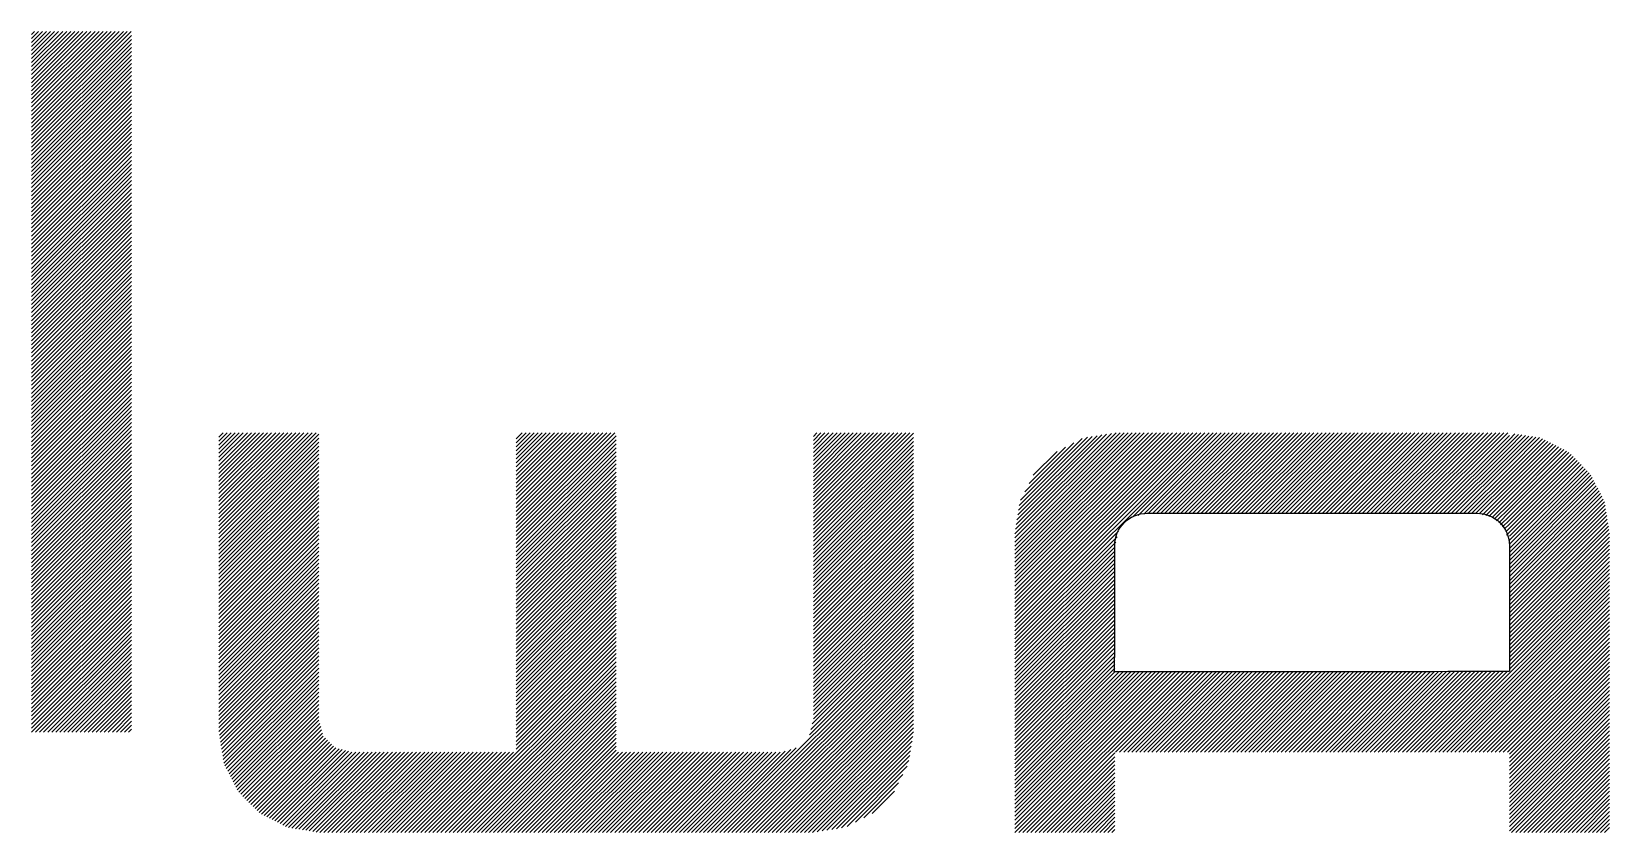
# Model space of a CAD drawing. Header units: millimetres. Extents: x -80 to 17556, y -2605 to 646.
# Drawn here: x 728.13 to 739.06, y -2577.68 to -2572.13 of the extents above; entities that cross this region are included whole.
import ezdxf
from ezdxf.enums import TextEntityAlignment as Align

# ---------------------------------------------------------------- set-up
doc = ezdxf.new("R2010")
doc.units = ezdxf.units.MM
doc.header["$LTSCALE"] = 2
doc.layers.add('FRAME51', color=7, linetype='Continuous')
doc.styles.add('Arial', font='arial.ttf')
doc.styles.add('S07', font='simplex.shx', dxfattribs={"width": 0.7})

# ---------------------------------------------------------------- blocks, each defined once
blk = doc.blocks.new('A$C179A4FDD')
at = {"color": 85, "linetype": 'Continuous'}
for p, q in [((1.297, 7.638), (1.988, 8.329)), ((1.297, 7.666), (1.96, 8.329)), ((1.297, 7.694), (1.933, 8.329)), ((1.297, 7.722), (1.905, 8.329)), ((1.297, 7.75), (1.877, 8.329)), ((1.297, 7.778), (1.849, 8.329)), ((1.297, 7.806), (1.821, 8.329)), ((1.297, 7.834), (1.793, 8.329)), ((1.297, 7.862), (1.765, 8.329)), ((1.297, 7.89), (1.737, 8.329)), ((1.297, 7.918), (1.709, 8.329)), ((1.297, 7.946), (1.681, 8.329)), ((1.297, 7.974), (1.653, 8.329)), ((1.297, 8.002), (1.625, 8.329)), ((1.297, 8.03), (1.597, 8.329)), ((1.297, 8.058), (1.569, 8.329)), ((1.297, 8.086), (1.541, 8.329)), ((1.297, 8.114), (1.513, 8.329)), ((1.297, 8.141), (1.485, 8.329)), ((1.297, 8.169), (1.457, 8.329)), ((1.297, 8.197), (1.429, 8.329)), ((1.297, 8.225), (1.401, 8.329)), ((1.297, 8.253), (1.373, 8.329)), ((1.297, 8.281), (1.345, 8.329)), ((1.297, 8.309), (1.317, 8.329)), ((1.297, 7.611), (1.99, 8.302)), ((1.297, 7.583), (1.99, 8.274)), ((1.297, 7.555), (1.99, 8.246)), ((1.297, 7.527), (1.99, 8.218)), ((1.297, 7.499), (1.99, 8.19)), ((1.297, 7.471), (1.99, 8.162)), ((1.297, 7.443), (1.99, 8.134)), ((1.297, 7.415), (1.99, 8.107)), ((1.297, 7.387), (1.99, 8.079)), ((1.297, 7.359), (1.99, 8.051)), ((1.297, 7.331), (1.99, 8.023)), ((1.297, 7.303), (1.99, 7.995)), ((1.297, 7.275), (1.99, 7.967)), ((1.297, 7.247), (1.99, 7.939)), ((1.297, 7.219), (1.99, 7.911)), ((1.297, 7.191), (1.99, 7.883)), ((1.297, 7.163), (1.99, 7.855)), ((1.297, 7.135), (1.99, 7.827)), ((1.297, 7.108), (1.99, 7.799)), ((1.297, 7.08), (1.99, 7.771)), ((1.297, 7.052), (1.99, 7.743)), ((1.297, 7.024), (1.99, 7.715)), ((1.297, 6.996), (1.99, 7.687)), ((1.297, 6.968), (1.99, 7.659)), ((1.297, 6.94), (1.99, 7.631)), ((1.297, 6.912), (1.99, 7.604)), ((1.297, 6.884), (1.99, 7.576)), ((1.297, 6.856), (1.99, 7.548)), ((1.297, 6.828), (1.99, 7.52)), ((1.297, 6.8), (1.99, 7.492)), ((1.297, 6.772), (1.99, 7.464)), ((1.297, 6.744), (1.99, 7.436)), ((1.297, 6.716), (1.99, 7.408)), ((1.297, 6.688), (1.99, 7.38)), ((1.297, 6.66), (1.99, 7.352)), ((1.297, 6.632), (1.99, 7.324)), ((1.297, 6.605), (1.99, 7.296)), ((1.297, 6.577), (1.99, 7.268)), ((1.297, 6.549), (1.99, 7.24)), ((1.297, 6.521), (1.99, 7.212)), ((1.297, 6.493), (1.99, 7.184)), ((1.297, 6.465), (1.99, 7.156)), ((1.297, 6.437), (1.99, 7.129)), ((1.297, 6.409), (1.99, 7.101)), ((1.297, 6.381), (1.99, 7.073)), ((1.297, 6.353), (1.99, 7.045)), ((1.297, 6.325), (1.99, 7.017)), ((1.297, 6.297), (1.99, 6.989)), ((1.297, 6.269), (1.99, 6.961)), ((1.297, 6.241), (1.99, 6.933)), ((1.297, 6.213), (1.99, 6.905)), ((1.297, 6.185), (1.99, 6.877)), ((1.297, 6.157), (1.99, 6.849)), ((1.297, 6.13), (1.99, 6.821)), ((1.297, 6.102), (1.99, 6.793)), ((1.297, 6.074), (1.99, 6.765)), ((1.297, 6.046), (1.99, 6.737)), ((1.297, 6.018), (1.99, 6.709)), ((1.297, 5.99), (1.99, 6.681)), ((1.297, 5.962), (1.99, 6.653)), ((1.297, 5.934), (1.99, 6.626)), ((1.297, 5.906), (1.99, 6.598)), ((1.297, 5.878), (1.99, 6.57)), ((1.297, 5.85), (1.99, 6.542)), ((1.297, 5.822), (1.99, 6.514)), ((1.297, 5.794), (1.99, 6.486)), ((1.297, 5.766), (1.99, 6.458)), ((1.297, 5.738), (1.99, 6.43)), ((1.297, 5.71), (1.99, 6.402)), ((1.297, 5.682), (1.99, 6.374)), ((1.297, 5.654), (1.99, 6.346)), ((1.297, 5.627), (1.99, 6.318)), ((1.297, 5.599), (1.99, 6.29)), ((1.297, 5.571), (1.99, 6.262)), ((1.297, 5.543), (1.99, 6.234)), ((1.297, 5.515), (1.99, 6.206)), ((1.297, 5.487), (1.99, 6.178)), ((1.297, 5.459), (1.99, 6.15)), ((1.297, 5.431), (1.99, 6.123)), ((1.297, 5.403), (1.99, 6.095)), ((1.297, 5.375), (1.99, 6.067)), ((1.297, 5.347), (1.99, 6.039)), ((1.297, 5.319), (1.99, 6.011)), ((1.297, 5.291), (1.99, 5.983)), ((1.297, 5.263), (1.99, 5.955)), ((1.297, 5.235), (1.99, 5.927)), ((1.297, 5.207), (1.99, 5.899)), ((1.297, 5.179), (1.99, 5.871)), ((1.297, 5.151), (1.99, 5.843)), ((1.297, 5.124), (1.99, 5.815)), ((1.297, 5.096), (1.99, 5.787)), ((1.297, 5.068), (1.99, 5.759)), ((1.297, 5.04), (1.99, 5.731)), ((1.297, 5.012), (1.99, 5.703)), ((1.297, 4.984), (1.99, 5.675)), ((1.297, 4.956), (1.99, 5.647)), ((1.297, 4.928), (1.99, 5.62)), ((1.297, 4.9), (1.99, 5.592)), ((1.297, 4.872), (1.99, 5.564)), ((1.297, 4.844), (1.99, 5.536)), ((1.297, 4.816), (1.99, 5.508)), ((1.297, 4.788), (1.99, 5.48)), ((1.297, 4.76), (1.99, 5.452)), ((1.297, 4.732), (1.99, 5.424)), ((1.297, 4.704), (1.99, 5.396)), ((1.297, 4.676), (1.99, 5.368)), ((1.297, 4.648), (1.99, 5.34)), ((1.297, 4.621), (1.99, 5.312)), ((1.297, 4.593), (1.99, 5.284)), ((1.297, 4.565), (1.99, 5.256)), ((1.297, 4.537), (1.99, 5.228)), ((1.297, 4.509), (1.99, 5.2)), ((1.297, 4.481), (1.99, 5.172)), ((1.297, 4.453), (1.99, 5.144)), ((1.297, 4.425), (1.99, 5.117)), ((1.297, 4.397), (1.99, 5.089)), ((1.297, 4.369), (1.99, 5.061)), ((1.297, 4.341), (1.99, 5.033)), ((1.297, 4.313), (1.99, 5.005)), ((1.297, 4.285), (1.99, 4.977)), ((1.297, 4.257), (1.99, 4.949)), ((1.297, 4.229), (1.99, 4.921)), ((1.297, 4.201), (1.99, 4.893)), ((1.297, 4.173), (1.99, 4.865)), ((1.297, 4.145), (1.99, 4.837)), ((1.297, 4.118), (1.99, 4.809)), ((1.297, 4.09), (1.99, 4.781)), ((1.297, 4.062), (1.99, 4.753)), ((1.297, 4.034), (1.99, 4.725)), ((1.297, 4.006), (1.99, 4.697)), ((1.297, 3.978), (1.99, 4.669)), ((1.297, 3.95), (1.99, 4.641)), ((1.297, 3.922), (1.99, 4.614)), ((1.297, 3.894), (1.99, 4.586)), ((1.297, 3.866), (1.99, 4.558)), ((1.297, 3.838), (1.99, 4.53)), ((1.297, 3.81), (1.99, 4.502)), ((1.297, 3.782), (1.99, 4.474)), ((1.297, 3.754), (1.99, 4.446)), ((1.297, 3.726), (1.99, 4.418)), ((1.297, 3.698), (1.99, 4.39)), ((1.297, 3.67), (1.99, 4.362)), ((1.297, 3.642), (1.99, 4.334)), ((1.297, 3.615), (1.99, 4.306)), ((1.297, 3.587), (1.99, 4.278)), ((1.297, 3.559), (1.99, 4.25)), ((1.297, 3.531), (1.99, 4.222)), ((1.297, 3.503), (1.99, 4.194)), ((1.297, 3.475), (1.99, 4.166)), ((1.325, 3.475), (1.99, 4.138)), ((1.353, 3.475), (1.99, 4.111)), ((1.381, 3.475), (1.99, 4.083)), ((1.409, 3.475), (1.99, 4.055)), ((1.437, 3.475), (1.99, 4.027)), ((1.465, 3.475), (1.99, 3.999)), ((1.493, 3.475), (1.99, 3.971)), ((1.521, 3.475), (1.99, 3.943)), ((1.549, 3.475), (1.99, 3.915)), ((1.577, 3.475), (1.99, 3.887)), ((1.605, 3.475), (1.99, 3.859)), ((1.633, 3.475), (1.99, 3.831)), ((1.661, 3.475), (1.99, 3.803)), ((1.689, 3.475), (1.99, 3.775)), ((1.717, 3.475), (1.99, 3.747)), ((1.745, 3.475), (1.99, 3.719)), ((1.773, 3.475), (1.99, 3.691)), ((1.801, 3.475), (1.99, 3.663)), ((1.829, 3.475), (1.99, 3.636)), ((1.857, 3.475), (1.99, 3.608)), ((1.885, 3.475), (1.99, 3.58)), ((1.913, 3.475), (1.99, 3.552)), ((1.941, 3.475), (1.99, 3.524)), ((1.969, 3.475), (1.99, 3.496))]:
    blk.add_line(p, q, dxfattribs=at)
at = {"layer": 'FRAME51', "linetype": 'Continuous'}
for p, q in [((2.595, 4.876), (3.268, 5.548)), ((2.595, 4.904), (3.24, 5.548)), ((2.595, 4.932), (3.212, 5.548)), ((2.595, 4.96), (3.184, 5.548)), ((2.595, 4.988), (3.156, 5.548)), ((2.595, 5.016), (3.128, 5.548)), ((2.595, 5.044), (3.1, 5.548)), ((2.595, 5.072), (3.072, 5.548)), ((2.595, 5.099), (3.044, 5.548)), ((2.595, 5.127), (3.016, 5.548)), ((2.595, 5.155), (2.988, 5.548)), ((2.595, 5.183), (2.96, 5.548)), ((2.595, 5.211), (2.932, 5.548)), ((2.595, 5.239), (2.904, 5.548)), ((2.595, 5.267), (2.876, 5.548)), ((2.595, 5.295), (2.848, 5.548)), ((2.595, 5.323), (2.82, 5.548)), ((2.595, 5.351), (2.792, 5.548)), ((2.595, 5.379), (2.764, 5.548)), ((2.595, 5.407), (2.736, 5.548)), ((2.595, 5.435), (2.708, 5.548)), ((2.595, 5.463), (2.68, 5.548)), ((2.595, 5.491), (2.652, 5.548)), ((2.595, 5.519), (2.624, 5.548)), ((2.595, 4.848), (3.287, 5.54)), ((2.595, 4.82), (3.287, 5.512)), ((2.595, 4.792), (3.287, 5.484)), ((4.653, 4.865), (5.338, 5.548)), ((4.653, 4.893), (5.31, 5.548)), ((4.653, 4.92), (5.282, 5.548)), ((4.653, 4.948), (5.254, 5.548)), ((4.653, 4.976), (5.226, 5.548)), ((4.653, 5.004), (5.198, 5.548)), ((4.653, 5.032), (5.17, 5.548)), ((4.653, 5.06), (5.142, 5.548)), ((4.653, 5.088), (5.114, 5.548)), ((4.653, 5.116), (5.086, 5.548)), ((4.653, 5.144), (5.058, 5.548)), ((4.653, 5.172), (5.03, 5.548)), ((4.653, 5.2), (5.002, 5.548)), ((4.653, 5.228), (4.974, 5.548)), ((4.653, 5.256), (4.946, 5.548)), ((4.653, 5.284), (4.918, 5.548)), ((4.653, 5.312), (4.89, 5.548)), ((4.653, 5.34), (4.862, 5.548)), ((4.653, 5.368), (4.834, 5.548)), ((4.653, 5.395), (4.806, 5.548)), ((4.653, 5.423), (4.778, 5.548)), ((4.653, 5.451), (4.75, 5.548)), ((4.653, 5.479), (4.722, 5.548)), ((4.653, 5.507), (4.694, 5.548)), ((4.653, 4.837), (5.346, 5.528)), ((4.653, 4.809), (5.346, 5.5)), ((4.653, 4.781), (5.346, 5.472)), ((6.712, 4.881), (7.38, 5.548)), ((6.712, 4.909), (7.352, 5.548)), ((6.712, 4.937), (7.324, 5.548)), ((6.712, 4.965), (7.296, 5.548)), ((6.712, 4.993), (7.268, 5.548)), ((6.712, 5.021), (7.24, 5.548)), ((6.712, 5.049), (7.212, 5.548)), ((6.712, 5.077), (7.184, 5.548)), ((6.712, 5.105), (7.156, 5.548)), ((6.712, 5.133), (7.128, 5.548)), ((6.712, 5.161), (7.1, 5.548)), ((6.712, 5.189), (7.072, 5.548)), ((6.712, 5.216), (7.044, 5.548)), ((6.712, 5.244), (7.016, 5.548)), ((6.712, 5.272), (6.988, 5.548)), ((6.712, 5.3), (6.96, 5.548)), ((6.712, 5.328), (6.932, 5.548)), ((6.712, 5.356), (6.904, 5.548)), ((6.712, 5.384), (6.876, 5.548)), ((6.712, 5.412), (6.848, 5.548)), ((6.712, 5.44), (6.82, 5.548)), ((6.712, 5.468), (6.792, 5.548)), ((6.712, 5.496), (6.764, 5.548)), ((6.712, 5.524), (6.736, 5.548)), ((6.712, 4.853), (7.405, 5.545)), ((6.712, 4.825), (7.405, 5.517)), ((6.712, 4.797), (7.405, 5.489)), ((8.107, 4.177), (9.48, 5.548)), ((8.107, 4.205), (9.452, 5.548)), ((8.107, 4.233), (9.424, 5.548)), ((8.107, 4.261), (9.396, 5.548)), ((8.107, 4.289), (9.368, 5.548)), ((8.107, 4.317), (9.34, 5.548)), ((8.107, 4.345), (9.312, 5.548)), ((8.107, 4.373), (9.284, 5.548)), ((8.107, 4.401), (9.256, 5.548)), ((8.107, 4.429), (9.228, 5.548)), ((8.107, 4.457), (9.2, 5.548)), ((8.107, 4.485), (9.172, 5.548)), ((8.107, 4.513), (9.144, 5.548)), ((8.107, 4.541), (9.116, 5.548)), ((8.107, 4.569), (9.088, 5.548)), ((8.107, 4.596), (9.06, 5.548)), ((8.107, 4.624), (9.032, 5.548)), ((8.107, 4.652), (9.004, 5.548)), ((8.107, 4.68), (8.976, 5.548)), ((8.107, 4.708), (8.948, 5.548)), ((8.107, 4.736), (8.92, 5.548)), ((8.107, 4.764), (8.892, 5.548)), ((8.107, 4.792), (8.864, 5.548)), ((8.107, 4.82), (8.836, 5.548)), ((8.107, 4.848), (8.808, 5.548)), ((8.111, 4.88), (8.777, 5.544)), ((8.117, 4.913), (8.743, 5.539)), ((8.122, 4.946), (8.71, 5.534)), ((8.127, 4.98), (8.677, 5.528)), ((8.133, 5.013), (8.643, 5.523)), ((8.138, 5.046), (8.61, 5.518)), ((8.146, 5.083), (8.574, 5.51)), ((8.176, 5.14), (8.516, 5.48)), ((8.923, 4.964), (9.507, 5.548)), ((8.962, 4.975), (9.535, 5.548)), ((9, 4.985), (9.563, 5.548)), ((9.034, 4.991), (9.591, 5.548)), ((9.062, 4.991), (9.619, 5.548)), ((9.09, 4.991), (9.647, 5.548)), ((9.118, 4.991), (9.675, 5.548)), ((9.146, 4.991), (9.703, 5.548)), ((9.174, 4.991), (9.731, 5.548)), ((9.202, 4.991), (9.759, 5.548)), ((9.23, 4.991), (9.787, 5.548)), ((9.257, 4.991), (9.815, 5.548)), ((9.285, 4.991), (9.843, 5.548)), ((9.313, 4.991), (9.871, 5.548)), ((9.341, 4.991), (9.899, 5.548)), ((9.369, 4.991), (9.927, 5.548)), ((9.397, 4.991), (9.955, 5.548)), ((9.425, 4.991), (9.983, 5.548)), ((9.453, 4.991), (10.011, 5.548)), ((9.481, 4.991), (10.039, 5.548)), ((9.509, 4.991), (10.067, 5.548)), ((9.537, 4.991), (10.095, 5.548)), ((9.565, 4.991), (10.123, 5.548)), ((9.593, 4.991), (10.151, 5.548)), ((9.621, 4.991), (10.179, 5.548)), ((9.649, 4.991), (10.207, 5.548)), ((9.677, 4.991), (10.235, 5.548)), ((9.705, 4.991), (10.263, 5.548)), ((9.733, 4.991), (10.291, 5.548)), ((9.761, 4.991), (10.319, 5.548)), ((9.789, 4.991), (10.347, 5.548)), ((9.817, 4.991), (10.375, 5.548)), ((9.845, 4.991), (10.403, 5.548)), ((9.873, 4.991), (10.431, 5.548)), ((9.901, 4.991), (10.459, 5.548)), ((9.929, 4.991), (10.486, 5.548)), ((9.957, 4.991), (10.514, 5.548)), ((9.985, 4.991), (10.542, 5.548)), ((10.013, 4.991), (10.57, 5.548)), ((10.041, 4.991), (10.598, 5.548)), ((10.069, 4.991), (10.626, 5.548)), ((10.097, 4.991), (10.654, 5.548)), ((10.125, 4.991), (10.682, 5.548)), ((10.153, 4.991), (10.71, 5.548)), ((10.181, 4.991), (10.738, 5.548)), ((10.209, 4.991), (10.766, 5.548)), ((10.237, 4.991), (10.794, 5.548)), ((10.264, 4.991), (10.822, 5.548)), ((10.292, 4.991), (10.85, 5.548)), ((10.32, 4.991), (10.878, 5.548)), ((10.348, 4.991), (10.906, 5.548)), ((10.376, 4.991), (10.934, 5.548)), ((10.404, 4.991), (10.962, 5.548)), ((10.432, 4.991), (10.99, 5.548)), ((10.46, 4.991), (11.018, 5.548)), ((10.488, 4.991), (11.046, 5.548)), ((10.516, 4.991), (11.074, 5.548)), ((10.544, 4.991), (11.102, 5.548)), ((10.572, 4.991), (11.13, 5.548)), ((10.6, 4.991), (11.158, 5.548)), ((10.628, 4.991), (11.186, 5.548)), ((10.656, 4.991), (11.214, 5.548)), ((10.684, 4.991), (11.242, 5.548)), ((10.712, 4.991), (11.27, 5.548)), ((10.74, 4.991), (11.298, 5.548)), ((10.768, 4.991), (11.326, 5.548)), ((10.796, 4.991), (11.354, 5.548)), ((10.824, 4.991), (11.382, 5.548)), ((10.852, 4.991), (11.41, 5.548)), ((10.88, 4.991), (11.438, 5.548)), ((10.908, 4.991), (11.466, 5.548)), ((10.936, 4.991), (11.493, 5.548)), ((10.964, 4.991), (11.521, 5.548)), ((10.992, 4.991), (11.532, 5.53)), ((11.02, 4.991), (11.532, 5.503)), ((11.048, 4.991), (11.532, 5.475)), ((11.532, 5.503), (11.571, 5.542)), ((11.532, 5.475), (11.595, 5.538)), ((11.532, 5.447), (11.619, 5.534)), ((11.532, 5.419), (11.643, 5.53)), ((11.532, 5.391), (11.668, 5.526)), ((11.532, 5.363), (11.692, 5.522)), ((11.532, 5.335), (11.716, 5.519)), ((11.532, 5.307), (11.74, 5.515)), ((11.532, 5.279), (11.761, 5.508)), ((11.532, 5.251), (11.779, 5.498)), ((11.532, 5.223), (11.798, 5.489)), ((11.532, 5.195), (11.816, 5.479)), ((11.532, 5.167), (11.835, 5.47)), ((2.595, 4.764), (3.287, 5.456)), ((2.595, 4.736), (3.287, 5.428)), ((2.595, 4.708), (3.287, 5.4)), ((2.595, 4.68), (3.287, 5.372)), ((4.653, 4.753), (5.346, 5.444)), ((4.653, 4.725), (5.346, 5.416)), ((4.653, 4.697), (5.346, 5.389)), ((4.653, 4.669), (5.346, 5.361)), ((6.712, 4.769), (7.405, 5.461)), ((6.712, 4.741), (7.405, 5.433)), ((6.712, 4.713), (7.405, 5.405)), ((6.712, 4.686), (7.405, 5.377)), ((8.206, 5.198), (8.458, 5.45)), ((8.235, 5.255), (8.4, 5.42)), ((11.076, 4.991), (11.532, 5.447)), ((11.104, 4.991), (11.532, 5.419)), ((11.132, 4.991), (11.532, 5.391)), ((11.16, 4.991), (11.532, 5.363)), ((11.532, 5.139), (11.853, 5.46)), ((11.532, 5.111), (11.872, 5.451)), ((11.532, 5.083), (11.89, 5.441)), ((11.532, 5.055), (11.909, 5.432)), ((11.532, 5.027), (11.927, 5.422)), ((11.532, 5), (11.945, 5.412)), ((11.532, 4.972), (11.959, 5.398)), ((11.532, 4.944), (11.973, 5.384)), ((11.532, 4.916), (11.987, 5.37)), ((11.532, 4.888), (12.001, 5.356)), ((2.595, 4.652), (3.287, 5.344)), ((2.595, 4.624), (3.287, 5.316)), ((2.595, 4.596), (3.287, 5.288)), ((2.595, 4.569), (3.287, 5.26)), ((4.653, 4.641), (5.346, 5.333)), ((4.653, 4.613), (5.346, 5.305)), ((4.653, 4.585), (5.346, 5.277)), ((4.653, 4.557), (5.346, 5.249)), ((6.712, 4.658), (7.405, 5.35)), ((6.712, 4.63), (7.405, 5.322)), ((6.712, 4.602), (7.405, 5.294)), ((6.712, 4.574), (7.405, 5.266)), ((11.188, 4.991), (11.532, 5.335)), ((11.216, 4.991), (11.532, 5.307)), ((11.244, 4.991), (11.532, 5.279)), ((11.271, 4.991), (11.532, 5.251)), ((11.532, 4.86), (12.015, 5.342)), ((11.532, 4.832), (12.029, 5.328)), ((11.532, 4.804), (12.043, 5.314)), ((11.532, 4.776), (12.057, 5.3)), ((11.532, 4.748), (12.071, 5.286)), ((11.532, 4.72), (12.085, 5.272)), ((11.532, 4.692), (12.096, 5.256)), ((2.595, 4.541), (3.287, 5.232)), ((2.595, 4.513), (3.287, 5.204)), ((2.595, 4.485), (3.287, 5.176)), ((2.595, 4.457), (3.287, 5.148)), ((4.653, 4.529), (5.346, 5.221)), ((4.653, 4.501), (5.346, 5.193)), ((4.653, 4.473), (5.346, 5.165)), ((4.653, 4.445), (5.346, 5.137)), ((6.712, 4.546), (7.405, 5.238)), ((6.712, 4.518), (7.405, 5.21)), ((6.712, 4.49), (7.405, 5.182)), ((6.712, 4.462), (7.405, 5.154)), ((11.299, 4.991), (11.532, 5.223)), ((11.324, 4.987), (11.532, 5.195)), ((11.346, 4.981), (11.532, 5.167)), ((11.368, 4.975), (11.532, 5.139)), ((11.532, 4.664), (12.106, 5.238)), ((11.532, 4.636), (12.115, 5.219)), ((11.532, 4.608), (12.125, 5.201)), ((11.532, 4.58), (12.134, 5.182)), ((11.532, 4.552), (12.144, 5.164)), ((11.532, 4.524), (12.154, 5.146)), ((2.595, 4.429), (3.287, 5.12)), ((2.595, 4.401), (3.287, 5.093)), ((2.595, 4.373), (3.287, 5.065)), ((2.595, 4.345), (3.287, 5.037)), ((4.653, 4.417), (5.346, 5.109)), ((4.653, 4.39), (5.346, 5.081)), ((4.653, 4.362), (5.346, 5.053)), ((6.712, 4.434), (7.405, 5.126)), ((6.712, 4.406), (7.405, 5.098)), ((6.712, 4.378), (7.405, 5.07)), ((6.712, 4.35), (7.405, 5.042)), ((11.39, 4.969), (11.532, 5.111)), ((11.412, 4.963), (11.532, 5.083)), ((11.43, 4.953), (11.532, 5.055)), ((11.444, 4.939), (11.532, 5.027)), ((11.532, 4.497), (12.163, 5.127)), ((11.532, 4.469), (12.173, 5.109)), ((11.532, 4.441), (12.182, 5.09)), ((11.532, 4.413), (12.191, 5.071)), ((11.532, 4.385), (12.195, 5.047)), ((2.595, 4.317), (3.287, 5.009)), ((2.595, 4.289), (3.287, 4.981)), ((2.595, 4.261), (3.287, 4.953)), ((2.595, 4.233), (3.287, 4.925)), ((4.653, 4.334), (5.346, 5.025)), ((4.653, 4.306), (5.346, 4.997)), ((4.653, 4.278), (5.346, 4.969)), ((4.653, 4.25), (5.346, 4.941)), ((6.712, 4.322), (7.405, 5.014)), ((6.712, 4.294), (7.405, 4.986)), ((6.712, 4.266), (7.405, 4.958)), ((6.712, 4.238), (7.405, 4.93)), ((11.458, 4.925), (11.532, 5)), ((11.471, 4.911), (11.532, 4.972)), ((11.485, 4.897), (11.532, 4.944)), ((11.532, 4.357), (12.198, 5.023)), ((11.532, 4.329), (12.202, 4.999)), ((11.532, 4.301), (12.206, 4.975)), ((11.532, 4.273), (12.21, 4.95)), ((11.532, 4.245), (12.214, 4.926)), ((2.595, 4.205), (3.287, 4.897)), ((2.595, 4.177), (3.287, 4.869)), ((2.595, 4.149), (3.287, 4.841)), ((2.595, 4.121), (3.287, 4.813)), ((4.653, 4.222), (5.346, 4.913)), ((4.653, 4.194), (5.346, 4.886)), ((4.653, 4.166), (5.346, 4.858)), ((4.653, 4.138), (5.346, 4.83)), ((6.712, 4.21), (7.405, 4.902)), ((6.712, 4.183), (7.405, 4.874)), ((6.712, 4.155), (7.405, 4.847)), ((6.712, 4.127), (7.405, 4.819)), ((8.107, 4.149), (8.826, 4.867)), ((8.107, 4.121), (8.816, 4.829)), ((11.499, 4.883), (11.532, 4.916)), ((11.507, 4.863), (11.532, 4.888)), ((11.513, 4.84), (11.532, 4.86)), ((11.532, 4.217), (12.218, 4.902)), ((11.532, 4.189), (12.222, 4.878)), ((11.532, 4.161), (12.225, 4.854)), ((11.532, 4.133), (12.225, 4.826)), ((2.595, 4.093), (3.287, 4.785)), ((2.595, 4.066), (3.287, 4.757)), ((2.595, 4.038), (3.287, 4.729)), ((2.595, 4.01), (3.287, 4.701)), ((4.653, 4.11), (5.346, 4.802)), ((4.653, 4.082), (5.346, 4.774)), ((4.653, 4.054), (5.346, 4.746)), ((4.653, 4.026), (5.346, 4.718)), ((6.712, 4.099), (7.405, 4.791)), ((6.712, 4.071), (7.405, 4.763)), ((6.712, 4.043), (7.405, 4.735)), ((6.712, 4.015), (7.405, 4.707)), ((8.107, 4.093), (8.806, 4.791)), ((8.107, 4.066), (8.799, 4.757)), ((8.107, 4.038), (8.799, 4.729)), ((8.107, 4.01), (8.799, 4.701)), ((11.532, 4.105), (12.225, 4.798)), ((11.532, 4.077), (12.225, 4.77)), ((11.532, 4.049), (12.225, 4.742)), ((11.532, 4.022), (12.225, 4.714)), ((2.595, 3.982), (3.287, 4.673)), ((2.595, 3.954), (3.287, 4.645)), ((2.595, 3.926), (3.287, 4.617)), ((4.653, 3.998), (5.346, 4.69)), ((4.653, 3.97), (5.346, 4.662)), ((4.653, 3.942), (5.346, 4.634)), ((4.653, 3.914), (5.346, 4.606)), ((6.712, 3.987), (7.405, 4.679)), ((6.712, 3.959), (7.405, 4.651)), ((6.712, 3.931), (7.405, 4.623)), ((6.712, 3.903), (7.405, 4.595)), ((8.107, 3.982), (8.799, 4.673)), ((8.107, 3.954), (8.799, 4.645)), ((8.107, 3.926), (8.799, 4.617)), ((11.532, 3.994), (12.225, 4.686)), ((11.532, 3.966), (12.225, 4.658)), ((11.532, 3.938), (12.225, 4.63)), ((11.532, 3.91), (12.225, 4.602)), ((2.595, 3.898), (3.287, 4.59)), ((2.595, 3.87), (3.287, 4.562)), ((2.595, 3.842), (3.287, 4.534)), ((2.595, 3.814), (3.287, 4.506)), ((4.653, 3.887), (5.346, 4.578)), ((4.653, 3.859), (5.346, 4.55)), ((4.653, 3.831), (5.346, 4.522)), ((4.653, 3.803), (5.346, 4.494)), ((6.712, 3.875), (7.405, 4.567)), ((6.712, 3.847), (7.405, 4.539)), ((6.712, 3.819), (7.405, 4.511)), ((6.712, 3.791), (7.405, 4.483)), ((8.107, 3.898), (8.799, 4.589)), ((8.107, 3.87), (8.799, 4.561)), ((8.107, 3.842), (8.799, 4.533)), ((8.107, 3.814), (8.799, 4.505)), ((10.987, 3.337), (12.225, 4.574)), ((11.015, 3.337), (12.225, 4.546)), ((11.043, 3.337), (12.225, 4.519)), ((11.071, 3.337), (12.225, 4.491)), ((2.595, 3.786), (3.287, 4.478)), ((2.595, 3.758), (3.287, 4.45)), ((2.595, 3.73), (3.287, 4.422)), ((2.595, 3.702), (3.287, 4.394)), ((4.653, 3.775), (5.346, 4.466)), ((4.653, 3.747), (5.346, 4.438)), ((4.653, 3.719), (5.346, 4.41)), ((4.653, 3.691), (5.346, 4.383)), ((6.712, 3.763), (7.405, 4.455)), ((6.712, 3.735), (7.405, 4.427)), ((6.712, 3.707), (7.405, 4.399)), ((6.712, 3.68), (7.405, 4.371)), ((8.107, 3.786), (8.799, 4.477)), ((8.107, 3.758), (8.799, 4.449)), ((8.107, 3.73), (8.799, 4.422)), ((8.107, 3.702), (8.799, 4.394)), ((11.099, 3.337), (12.225, 4.463)), ((11.127, 3.337), (12.225, 4.435)), ((11.155, 3.337), (12.225, 4.407)), ((11.183, 3.337), (12.225, 4.379)), ((2.595, 3.674), (3.287, 4.366)), ((2.595, 3.646), (3.287, 4.338)), ((2.595, 3.618), (3.287, 4.31)), ((2.595, 3.591), (3.287, 4.282)), ((4.653, 3.663), (5.346, 4.355)), ((4.653, 3.635), (5.346, 4.327)), ((4.653, 3.607), (5.346, 4.299)), ((4.653, 3.579), (5.346, 4.271)), ((6.712, 3.652), (7.405, 4.344)), ((6.712, 3.624), (7.405, 4.316)), ((6.712, 3.596), (7.405, 4.288)), ((8.107, 3.674), (8.799, 4.366)), ((8.107, 3.646), (8.799, 4.338)), ((8.107, 3.618), (8.799, 4.31)), ((8.107, 3.591), (8.799, 4.282)), ((11.211, 3.337), (12.225, 4.351)), ((11.239, 3.337), (12.225, 4.323)), ((11.267, 3.337), (12.225, 4.295)), ((11.295, 3.337), (12.225, 4.267)), ((2.595, 3.563), (3.287, 4.254)), ((2.595, 3.535), (3.287, 4.226)), ((2.595, 3.507), (3.287, 4.198)), ((2.595, 3.479), (3.287, 4.17)), ((4.653, 3.551), (5.346, 4.243)), ((4.653, 3.523), (5.346, 4.215)), ((4.653, 3.495), (5.346, 4.187)), ((4.653, 3.467), (5.346, 4.159)), ((6.684, 3.456), (7.405, 4.176)), ((6.694, 3.494), (7.405, 4.204)), ((6.704, 3.532), (7.405, 4.232)), ((6.712, 3.568), (7.405, 4.26)), ((8.107, 3.563), (8.799, 4.254)), ((8.107, 3.535), (8.799, 4.226)), ((8.107, 3.507), (8.799, 4.198)), ((8.107, 3.479), (8.799, 4.17)), ((11.322, 3.337), (12.225, 4.239)), ((11.35, 3.337), (12.225, 4.211)), ((11.378, 3.337), (12.225, 4.183)), ((11.406, 3.337), (12.225, 4.155)), ((2.598, 3.454), (3.287, 4.142)), ((2.602, 3.43), (3.287, 4.114)), ((2.606, 3.406), (3.287, 4.087)), ((2.609, 3.382), (3.287, 4.059)), ((4.653, 3.439), (5.346, 4.131)), ((4.653, 3.411), (5.346, 4.103)), ((4.653, 3.384), (5.346, 4.075)), ((4.653, 3.356), (5.346, 4.047)), ((6.035, 2.78), (7.405, 4.148)), ((6.063, 2.78), (7.405, 4.12)), ((6.091, 2.78), (7.405, 4.092)), ((6.119, 2.78), (7.405, 4.064)), ((8.107, 3.451), (8.799, 4.142)), ((8.107, 3.423), (8.799, 4.114)), ((8.107, 3.395), (8.799, 4.086)), ((8.107, 3.367), (8.799, 4.058)), ((11.434, 3.337), (12.225, 4.127)), ((11.462, 3.337), (12.225, 4.099)), ((11.49, 3.337), (12.225, 4.071)), ((11.518, 3.337), (12.225, 4.043)), ((2.613, 3.357), (3.287, 4.031)), ((2.617, 3.333), (3.287, 4.003)), ((2.621, 3.309), (3.287, 3.975)), ((2.625, 3.285), (3.287, 3.947)), ((4.105, 2.78), (5.346, 4.019)), ((4.133, 2.78), (5.346, 3.991)), ((4.161, 2.78), (5.346, 3.963)), ((4.189, 2.78), (5.346, 3.935)), ((6.147, 2.78), (7.405, 4.036)), ((6.175, 2.78), (7.405, 4.008)), ((6.203, 2.78), (7.405, 3.98)), ((6.231, 2.78), (7.405, 3.952)), ((8.107, 3.339), (8.799, 4.03)), ((8.107, 3.311), (8.799, 4.002)), ((8.107, 3.283), (8.799, 3.974)), ((8.107, 3.255), (8.799, 3.946)), ((11.532, 3.323), (12.225, 4.016)), ((11.532, 3.295), (12.225, 3.988)), ((11.532, 3.267), (12.225, 3.96)), ((2.629, 3.261), (3.287, 3.919)), ((2.637, 3.241), (3.287, 3.891)), ((2.646, 3.222), (3.287, 3.863)), ((2.656, 3.204), (3.287, 3.835)), ((4.217, 2.78), (5.346, 3.907)), ((4.245, 2.78), (5.346, 3.88)), ((4.273, 2.78), (5.346, 3.852)), ((6.259, 2.78), (7.405, 3.924)), ((6.287, 2.78), (7.405, 3.896)), ((6.315, 2.78), (7.405, 3.868)), ((6.343, 2.78), (7.405, 3.841)), ((8.107, 3.227), (8.799, 3.919)), ((8.107, 2.78), (9.223, 3.894)), ((8.107, 2.808), (9.195, 3.894)), ((8.107, 2.836), (9.167, 3.894)), ((8.107, 2.864), (9.139, 3.894)), ((8.107, 2.892), (9.111, 3.894)), ((8.107, 2.92), (9.083, 3.894)), ((8.107, 2.948), (9.055, 3.894)), ((8.107, 2.976), (9.027, 3.894)), ((8.107, 3.004), (8.999, 3.894)), ((8.107, 3.032), (8.971, 3.894)), ((8.107, 3.06), (8.943, 3.894)), ((8.107, 3.088), (8.915, 3.894)), ((8.107, 3.115), (8.887, 3.894)), ((8.107, 3.143), (8.859, 3.894)), ((8.107, 3.171), (8.831, 3.894)), ((8.107, 3.199), (8.803, 3.894)), ((8.135, 2.78), (9.251, 3.894)), ((8.163, 2.78), (9.279, 3.894)), ((8.191, 2.78), (9.307, 3.894)), ((8.219, 2.78), (9.335, 3.894)), ((8.805, 3.337), (9.363, 3.894)), ((8.833, 3.337), (9.391, 3.894)), ((8.861, 3.337), (9.419, 3.894)), ((8.889, 3.337), (9.447, 3.894)), ((8.917, 3.337), (9.475, 3.894)), ((8.945, 3.337), (9.503, 3.894)), ((8.973, 3.337), (9.53, 3.894)), ((9.001, 3.337), (9.558, 3.894)), ((9.029, 3.337), (9.586, 3.894)), ((9.057, 3.337), (9.614, 3.894)), ((9.085, 3.337), (9.642, 3.894)), ((9.113, 3.337), (9.67, 3.894)), ((9.141, 3.337), (9.698, 3.894)), ((9.169, 3.337), (9.726, 3.894)), ((9.197, 3.337), (9.754, 3.894)), ((9.225, 3.337), (9.782, 3.894)), ((9.253, 3.337), (9.81, 3.894)), ((9.281, 3.337), (9.838, 3.894)), ((9.308, 3.337), (9.866, 3.894)), ((9.336, 3.337), (9.894, 3.894)), ((9.364, 3.337), (9.922, 3.894)), ((9.392, 3.337), (9.95, 3.894)), ((9.42, 3.337), (9.978, 3.894)), ((9.448, 3.337), (10.006, 3.894)), ((9.476, 3.337), (10.034, 3.894)), ((9.504, 3.337), (10.062, 3.894)), ((9.532, 3.337), (10.09, 3.894)), ((9.56, 3.337), (10.118, 3.894)), ((9.588, 3.337), (10.146, 3.894)), ((9.616, 3.337), (10.174, 3.894)), ((9.644, 3.337), (10.202, 3.894)), ((9.672, 3.337), (10.23, 3.894)), ((9.7, 3.337), (10.258, 3.894)), ((9.728, 3.337), (10.286, 3.894)), ((9.756, 3.337), (10.314, 3.894)), ((9.784, 3.337), (10.342, 3.894)), ((9.812, 3.337), (10.37, 3.894)), ((9.84, 3.337), (10.398, 3.894)), ((9.868, 3.337), (10.426, 3.894)), ((9.896, 3.337), (10.454, 3.894)), ((9.924, 3.337), (10.482, 3.894)), ((9.952, 3.337), (10.51, 3.894)), ((9.98, 3.337), (10.537, 3.894)), ((10.008, 3.337), (10.565, 3.894)), ((10.036, 3.337), (10.593, 3.894)), ((10.064, 3.337), (10.621, 3.894)), ((10.092, 3.337), (10.649, 3.894)), ((10.12, 3.337), (10.677, 3.894)), ((10.148, 3.337), (10.705, 3.894)), ((10.176, 3.337), (10.733, 3.894)), ((10.204, 3.337), (10.761, 3.894)), ((10.232, 3.337), (10.789, 3.894)), ((10.26, 3.337), (10.817, 3.894)), ((10.288, 3.337), (10.845, 3.894)), ((10.315, 3.337), (10.873, 3.894)), ((10.343, 3.337), (10.901, 3.894)), ((10.371, 3.337), (10.929, 3.894)), ((10.399, 3.337), (10.957, 3.894)), ((10.427, 3.337), (10.985, 3.894)), ((10.455, 3.337), (11.013, 3.894)), ((10.483, 3.337), (11.041, 3.894)), ((10.511, 3.337), (11.069, 3.894)), ((10.539, 3.337), (11.097, 3.894)), ((10.567, 3.337), (11.125, 3.894)), ((10.595, 3.337), (11.153, 3.894)), ((10.623, 3.337), (11.181, 3.894)), ((10.651, 3.337), (11.209, 3.894)), ((10.679, 3.337), (11.237, 3.894)), ((10.707, 3.337), (11.265, 3.894)), ((10.735, 3.337), (11.293, 3.894)), ((10.763, 3.337), (11.321, 3.894)), ((10.791, 3.337), (11.349, 3.894)), ((10.819, 3.337), (11.377, 3.894)), ((10.847, 3.337), (11.405, 3.894)), ((10.875, 3.337), (11.433, 3.894)), ((10.903, 3.337), (11.461, 3.894)), ((10.931, 3.337), (11.489, 3.894)), ((10.959, 3.337), (11.517, 3.894)), ((11.532, 3.239), (12.225, 3.932)), ((11.532, 3.211), (12.225, 3.904)), ((11.532, 3.183), (12.225, 3.876)), ((11.532, 3.155), (12.225, 3.848)), ((2.665, 3.186), (3.287, 3.807)), ((2.675, 3.167), (3.287, 3.779)), ((2.684, 3.149), (3.287, 3.751)), ((2.694, 3.13), (3.287, 3.723)), ((4.301, 2.78), (5.346, 3.824)), ((4.329, 2.78), (5.346, 3.796)), ((4.357, 2.78), (5.346, 3.768)), ((4.385, 2.78), (5.346, 3.74)), ((6.371, 2.78), (7.405, 3.813)), ((6.399, 2.78), (7.405, 3.785)), ((6.427, 2.78), (7.405, 3.757)), ((6.455, 2.78), (7.405, 3.729)), ((11.532, 3.127), (12.225, 3.82)), ((11.532, 3.099), (12.225, 3.792)), ((11.532, 3.071), (12.225, 3.764)), ((11.532, 3.043), (12.225, 3.736)), ((2.703, 3.112), (3.287, 3.695)), ((2.713, 3.093), (3.287, 3.667)), ((2.722, 3.075), (3.287, 3.639)), ((2.733, 3.058), (3.287, 3.611)), ((4.413, 2.78), (5.346, 3.712)), ((4.441, 2.78), (5.346, 3.684)), ((4.469, 2.78), (5.346, 3.656)), ((4.497, 2.78), (5.346, 3.628)), ((6.483, 2.78), (7.405, 3.701)), ((6.511, 2.78), (7.405, 3.673)), ((6.539, 2.78), (7.405, 3.645)), ((6.567, 2.78), (7.405, 3.617)), ((11.532, 3.016), (12.225, 3.708)), ((11.532, 2.988), (12.225, 3.68)), ((11.532, 2.96), (12.225, 3.652)), ((11.532, 2.932), (12.225, 3.624)), ((2.747, 3.044), (3.287, 3.584)), ((2.761, 3.03), (3.288, 3.557)), ((2.775, 3.016), (3.294, 3.535)), ((2.789, 3.002), (3.3, 3.513)), ((4.525, 2.78), (5.346, 3.6)), ((4.553, 2.78), (5.346, 3.572)), ((4.581, 2.78), (5.346, 3.544)), ((4.609, 2.78), (5.346, 3.516)), ((6.595, 2.78), (7.405, 3.589)), ((6.623, 2.78), (7.405, 3.561)), ((6.651, 2.78), (7.405, 3.533)), ((6.679, 2.78), (7.405, 3.505)), ((11.532, 2.904), (12.225, 3.596)), ((11.532, 2.876), (12.225, 3.568)), ((11.532, 2.848), (12.225, 3.54)), ((11.532, 2.82), (12.225, 3.513)), ((2.803, 2.988), (3.306, 3.49)), ((2.817, 2.974), (3.312, 3.468)), ((2.831, 2.96), (3.318, 3.447)), ((2.845, 2.946), (3.332, 3.433)), ((2.859, 2.932), (3.346, 3.419)), ((2.873, 2.918), (3.36, 3.405)), ((2.89, 2.907), (3.374, 3.391)), ((4.637, 2.78), (5.346, 3.488)), ((4.665, 2.78), (5.346, 3.46)), ((4.693, 2.78), (5.346, 3.432)), ((4.721, 2.78), (5.346, 3.404)), ((6.707, 2.78), (7.405, 3.477)), ((6.739, 2.785), (7.4, 3.445)), ((6.772, 2.79), (7.395, 3.412)), ((11.532, 2.792), (12.225, 3.485)), ((11.548, 2.78), (12.225, 3.457)), ((11.576, 2.78), (12.225, 3.429)), ((11.604, 2.78), (12.225, 3.401)), ((2.909, 2.898), (3.388, 3.377)), ((2.927, 2.888), (3.405, 3.366)), ((2.945, 2.879), (3.427, 3.36)), ((2.964, 2.869), (3.449, 3.354)), ((2.982, 2.86), (3.471, 3.348)), ((3.001, 2.85), (3.493, 3.342)), ((3.019, 2.841), (3.516, 3.337)), ((3.037, 2.831), (3.544, 3.337)), ((3.056, 2.822), (3.572, 3.337)), ((3.076, 2.814), (3.6, 3.337)), ((3.1, 2.81), (3.628, 3.337)), ((3.125, 2.806), (3.656, 3.337)), ((3.149, 2.802), (3.684, 3.337)), ((3.173, 2.799), (3.712, 3.337)), ((3.197, 2.795), (3.74, 3.337)), ((3.221, 2.791), (3.768, 3.337)), ((3.245, 2.787), (3.796, 3.337)), ((3.269, 2.783), (3.824, 3.337)), ((3.294, 2.78), (3.852, 3.337)), ((3.322, 2.78), (3.88, 3.337)), ((3.35, 2.78), (3.908, 3.337)), ((3.378, 2.78), (3.936, 3.337)), ((3.406, 2.78), (3.964, 3.337)), ((3.434, 2.78), (3.992, 3.337)), ((3.462, 2.78), (4.02, 3.337)), ((3.49, 2.78), (4.048, 3.337)), ((3.518, 2.78), (4.076, 3.337)), ((3.546, 2.78), (4.104, 3.337)), ((3.574, 2.78), (4.132, 3.337)), ((3.602, 2.78), (4.16, 3.337)), ((3.63, 2.78), (4.188, 3.337)), ((3.658, 2.78), (4.215, 3.337)), ((3.686, 2.78), (4.243, 3.337)), ((3.714, 2.78), (4.271, 3.337)), ((3.742, 2.78), (4.299, 3.337)), ((3.77, 2.78), (4.327, 3.337)), ((3.798, 2.78), (4.355, 3.337)), ((3.826, 2.78), (4.383, 3.337)), ((3.854, 2.78), (4.411, 3.337)), ((3.882, 2.78), (4.439, 3.337)), ((3.91, 2.78), (4.467, 3.337)), ((3.938, 2.78), (4.495, 3.337)), ((3.966, 2.78), (4.523, 3.337)), ((3.993, 2.78), (4.551, 3.337)), ((4.021, 2.78), (4.579, 3.337)), ((4.049, 2.78), (4.607, 3.337)), ((4.077, 2.78), (4.635, 3.337)), ((4.749, 2.78), (5.346, 3.377)), ((4.777, 2.78), (5.346, 3.349)), ((4.805, 2.78), (5.362, 3.337)), ((4.833, 2.78), (5.39, 3.337)), ((4.861, 2.78), (5.418, 3.337)), ((4.889, 2.78), (5.446, 3.337)), ((4.917, 2.78), (5.474, 3.337)), ((4.945, 2.78), (5.502, 3.337)), ((4.972, 2.78), (5.53, 3.337)), ((5, 2.78), (5.558, 3.337)), ((5.028, 2.78), (5.586, 3.337)), ((5.056, 2.78), (5.614, 3.337)), ((5.084, 2.78), (5.642, 3.337)), ((5.112, 2.78), (5.67, 3.337)), ((5.14, 2.78), (5.698, 3.337)), ((5.168, 2.78), (5.726, 3.337)), ((5.196, 2.78), (5.754, 3.337)), ((5.224, 2.78), (5.782, 3.337)), ((5.252, 2.78), (5.81, 3.337)), ((5.28, 2.78), (5.838, 3.337)), ((5.308, 2.78), (5.866, 3.337)), ((5.336, 2.78), (5.894, 3.337)), ((5.364, 2.78), (5.922, 3.337)), ((5.392, 2.78), (5.95, 3.337)), ((5.42, 2.78), (5.978, 3.337)), ((5.448, 2.78), (6.006, 3.337)), ((5.476, 2.78), (6.034, 3.337)), ((5.504, 2.78), (6.062, 3.337)), ((5.532, 2.78), (6.09, 3.337)), ((5.56, 2.78), (6.118, 3.337)), ((5.588, 2.78), (6.146, 3.337)), ((5.616, 2.78), (6.174, 3.337)), ((5.644, 2.78), (6.201, 3.337)), ((5.672, 2.78), (6.229, 3.337)), ((5.7, 2.78), (6.257, 3.337)), ((5.728, 2.78), (6.285, 3.337)), ((5.756, 2.78), (6.313, 3.337)), ((5.784, 2.78), (6.341, 3.337)), ((5.812, 2.78), (6.369, 3.337)), ((5.84, 2.78), (6.397, 3.337)), ((5.868, 2.78), (6.425, 3.337)), ((5.896, 2.78), (6.453, 3.337)), ((5.924, 2.78), (6.481, 3.337)), ((5.952, 2.78), (6.516, 3.344)), ((5.979, 2.78), (6.555, 3.355)), ((6.007, 2.78), (6.593, 3.365)), ((6.806, 2.795), (7.39, 3.378)), ((6.839, 2.801), (7.384, 3.345)), ((6.872, 2.806), (7.379, 3.312)), ((6.906, 2.811), (7.373, 3.278)), ((8.247, 2.78), (8.799, 3.332)), ((8.275, 2.78), (8.799, 3.304)), ((11.632, 2.78), (12.225, 3.373)), ((11.66, 2.78), (12.225, 3.345)), ((11.688, 2.78), (12.225, 3.317)), ((11.716, 2.78), (12.225, 3.289)), ((6.945, 2.822), (7.362, 3.239)), ((7.003, 2.852), (7.332, 3.181)), ((8.303, 2.78), (8.799, 3.276)), ((8.331, 2.78), (8.799, 3.248)), ((8.359, 2.78), (8.799, 3.22)), ((8.387, 2.78), (8.799, 3.192)), ((11.744, 2.78), (12.225, 3.261)), ((11.772, 2.78), (12.225, 3.233)), ((11.8, 2.78), (12.225, 3.205)), ((11.828, 2.78), (12.225, 3.177)), ((7.061, 2.882), (7.302, 3.124)), ((7.119, 2.912), (7.273, 3.066)), ((8.415, 2.78), (8.799, 3.164)), ((8.443, 2.78), (8.799, 3.136)), ((8.471, 2.78), (8.799, 3.108)), ((8.499, 2.78), (8.799, 3.08)), ((11.856, 2.78), (12.225, 3.149)), ((11.884, 2.78), (12.225, 3.121)), ((11.912, 2.78), (12.225, 3.093)), ((11.94, 2.78), (12.225, 3.065)), ((8.527, 2.78), (8.799, 3.052)), ((8.555, 2.78), (8.799, 3.024)), ((8.583, 2.78), (8.799, 2.996)), ((8.611, 2.78), (8.799, 2.968)), ((11.968, 2.78), (12.225, 3.037)), ((11.996, 2.78), (12.225, 3.01)), ((12.024, 2.78), (12.225, 2.982)), ((12.052, 2.78), (12.225, 2.954)), ((8.639, 2.78), (8.799, 2.94)), ((8.667, 2.78), (8.799, 2.913)), ((8.695, 2.78), (8.799, 2.885)), ((8.723, 2.78), (8.799, 2.857)), ((12.079, 2.78), (12.225, 2.926)), ((12.107, 2.78), (12.225, 2.898)), ((12.135, 2.78), (12.225, 2.87)), ((12.163, 2.78), (12.225, 2.842)), ((8.751, 2.78), (8.799, 2.829)), ((8.779, 2.78), (8.799, 2.801)), ((12.191, 2.78), (12.225, 2.814))]:
    blk.add_line(p, q, dxfattribs=at)
blk.add_open_spline([(8.796, 3.893), (8.801, 3.898), (8.799, 4.645), (8.799, 4.891), (8.898, 4.991), (9.147, 4.991), (11.185, 4.991), (11.434, 4.991), (11.532, 4.891), (11.532, 4.645), (11.532, 3.89), (11.532, 3.897)], degree=3, knots=[0.1666667, 0.1666667, 0.1666667, 0.1666667, 0.3333333, 0.3333333, 0.5, 0.5, 0.6666667, 0.6666667, 0.8333333, 0.8333333, 1, 1, 1, 1], dxfattribs=at)
blk.add_open_spline([(11.534, 3.894), (11.53, 3.894), (8.802, 3.893), (8.796, 3.893)], degree=3, dxfattribs=at)
blk = doc.blocks.new('SCHRFELD_WALTER_HEADER_EN')
at = {"layer": 'FRAME51', "linetype": 'Continuous', "lineweight": 0}
blk.add_blockref('A$C179A4FDD', (-104.166, 19.54), dxfattribs=at)
at = {"layer": 'FRAME51', "color": 4, "style": 'Arial'}
for tag, height, p in [('MASSTAB', 3, (-45.161, 61.668)), ('GEWICHT', 2.5, (-8.744, 62.139)), ('TECHD', 2, (-32, 23.231))]:
    blk.add_attdef(tag, text='', height=height, dxfattribs=at).set_placement(p, align=Align.CENTER)
for tag, p in [('SCHNEIDST', (-48.224, 55.952)), ('TRAEGERMAT', (-48.082, 48.811)), ('SURFACE', (-48.271, 42.146))]:
    blk.add_attdef(tag, p, '', height=2.5, dxfattribs=at)
at = {"layer": 'FRAME51', "flags": 1}
for tag, p in [('POS_APPROVAL', (-180, 55.4)), ('POS_CUTDATA', (-180, 0))]:
    blk.add_attdef(tag, p, '', height=1, dxfattribs=at)
at = {"layer": 'FRAME51', "style": 'Arial', "width": 0.7}
for tag, p in [('L_AE_NUMMER_4', (-157.75, 42.5)), ('L_AE_VERSION_4', (-174.75, 40)), ('L_AE_DATUM_4', (-136, 40)), ('L_AE_NAME_4', (-123.5, 40)), ('L_AE_TEXT_4', (-157.75, 37.5)), ('L_AE_NUMMER_3', (-157.75, 32.5)), ('L_AE_VERSION_3', (-174.75, 30)), ('L_AE_DATUM_3', (-136, 30)), ('L_AE_NAME_3', (-123.5, 30)), ('L_AE_TEXT_3', (-157.75, 27.5)), ('L_AE_NUMMER_2', (-157.75, 22.5)), ('L_AE_VERSION_2', (-174.75, 20)), ('L_AE_DATUM_2', (-136, 20)), ('L_AE_NAME_2', (-123.5, 20)), ('L_AE_TEXT_2', (-157.75, 17.5)), ('L_AE_NUMMER_1', (-157.75, 12.5)), ('L_AE_VERSION_1', (-174.75, 10)), ('L_AE_DATUM_1', (-136, 10)), ('L_AE_NAME_1', (-123.5, 10)), ('L_AE_TEXT_1', (-157.75, 7.5))]:
    blk.add_attdef(tag, text='', height=1.8, dxfattribs=at).set_placement(p, align=Align.MIDDLE)
at = {"layer": 'FRAME51', "style": 'S07', "width": 0.7}
for tag, p in [('DWG_ERST_INIT', (-80.069, 36.944)), ('DWG_ERST_DATUM', (-101.676, 36.863)), ('AT18', (-80.507, 32.678)), ('AT17', (-102.479, 32.515))]:
    blk.add_attdef(tag, text='', height=1.8, dxfattribs=at).set_placement(p, align=Align.CENTER)
at = {"layer": 'FRAME51', "color": 4, "style": 'Arial'}
for tag, width, p in [('!ALT_WZG_BEZ4', 0.7, (-32, 30.572)), ('DOKTYPE', 0.8, (-6.818, 10.438)), ('MAT_BEZ', 0.7, (-38, 10.438)), ('MAT_BEZ', 0.7, (-38, 10.438))]:
    blk.add_attdef(tag, text='', height=4.5, dxfattribs=dict(at, width=width)).set_placement(p, align=Align.CENTER)
at = {"layer": 'FRAME51', "style": 'Arial'}
for tag, p in [('!ADR1', (-113.618, 12.906)), ('!ADR2', (-113.618, 10.406)), ('!ADR3', (-113.618, 7.906))]:
    blk.add_attdef(tag, p, '', height=1.3, dxfattribs=at)
blk.add_attdef('KUNNR', text='', height=2, dxfattribs=at).set_placement((-98.356, 1.525), align=Align.CENTER)
at = {"layer": 'FRAME51', "color": 4, "style": 'Arial', "width": 0.8}
for tag, p in [('MATNR', (-54.245, 1.586)), ('DTYP_DESC', (-35.993, 1.448))]:
    blk.add_attdef(tag, p, '', height=2, dxfattribs=at)

msp = doc.modelspace()

# ---------------------------------------------------------------- block references
at = {"layer": 'FRAME51'}
msp.add_blockref('SCHRFELD_WALTER_HEADER_EN', (831, -2600), dxfattribs=at)

doc.saveas('drawing.dxf')
